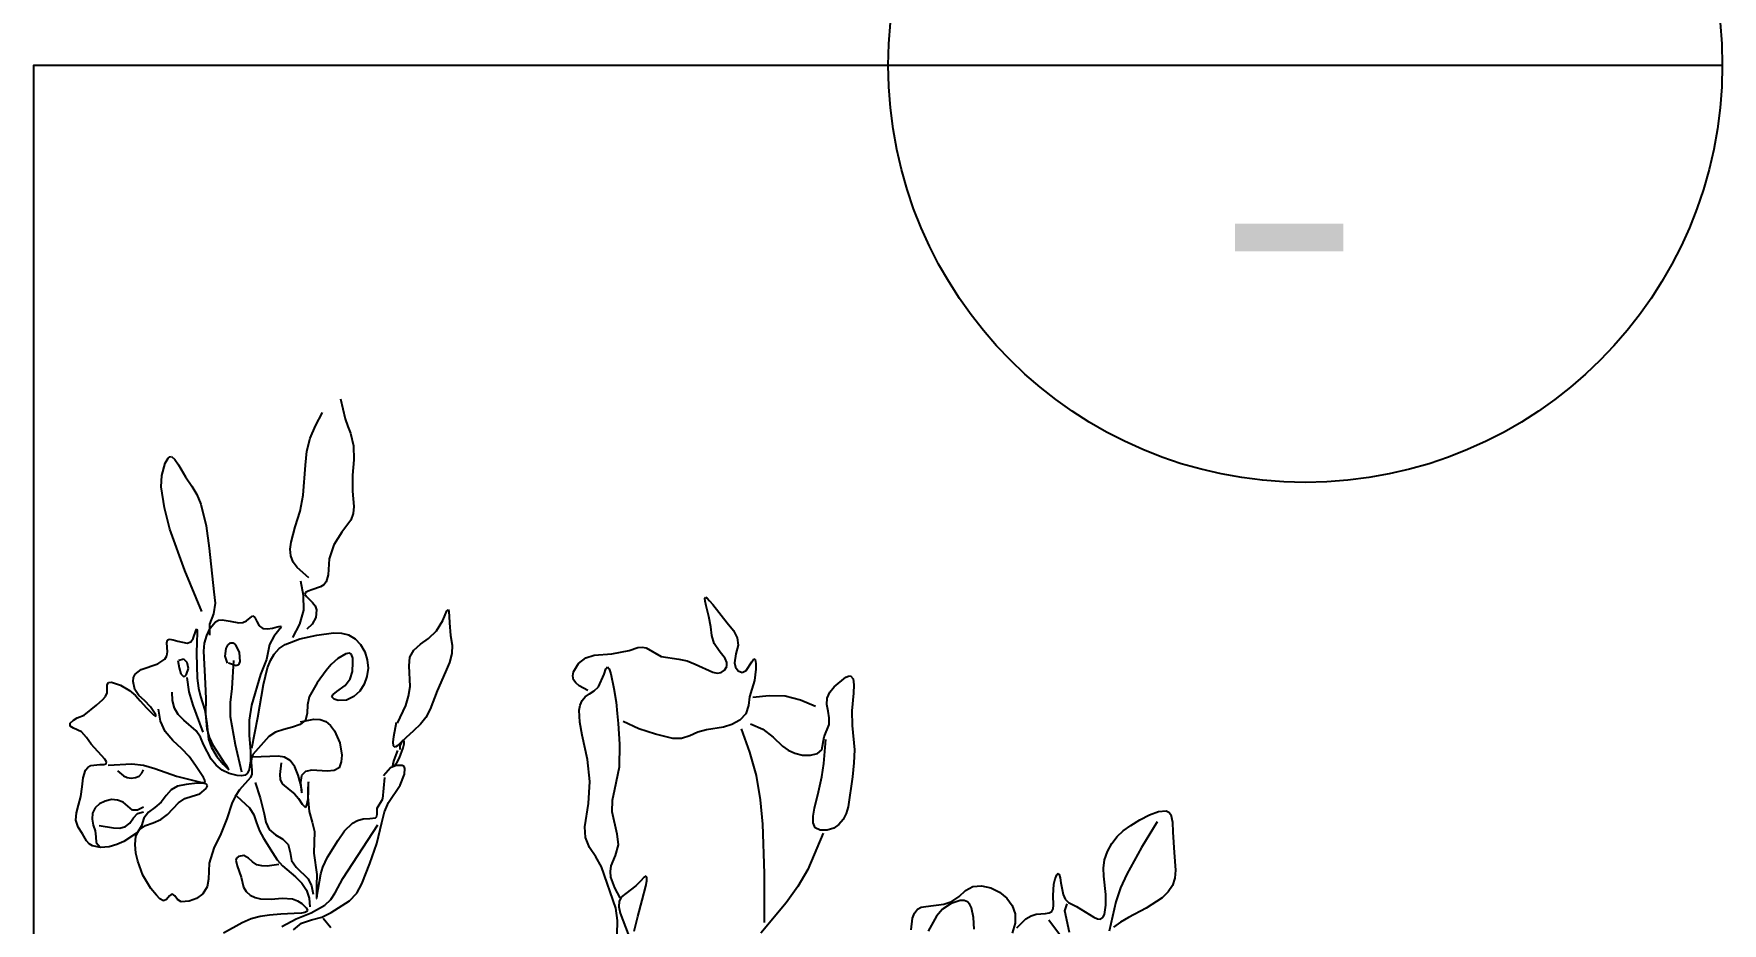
# Model space of a CAD drawing. Extents: x 442 to 4003, y 4489 to 7736.
# Drawn here: x 2118.1 to 2482.5, y 7101.7 to 7293.6 of the extents above; entities that cross this region are included whole.
import ezdxf
from ezdxf.enums import TextEntityAlignment as Align

# ---------------------------------------------------------------- set-up
doc = ezdxf.new("R2010")
doc.units = 0
doc.header["$MEASUREMENT"] = 0
doc.layers.add('3', color=3, linetype='CONTINUOUS')
doc.layers.add('TEXT', color=3, linetype='CONTINUOUS')
doc.styles.add('HZ', font='SIMFANG0.TTF')

# ---------------------------------------------------------------- blocks, each defined once
blk = doc.blocks.new('A$C19BC72FA')
at = {"layer": '3', "extrusion": (0, 0, -1)}
for p, q in [((120.1, 468.65), (121.1, 464.39)), ((113.59, 460.19), (114.76, 462.86)), ((114.76, 462.86), (116.21, 465.72)), ((121.1, 464.39), (121.7, 462.72)), ((112.89, 457.4), (113.59, 460.19)), ((121.7, 462.72), (122.28, 461.31)), ((122.28, 461.31), (122.96, 458.57)), ((82.29, 454.77), (82.9, 455.89)), ((82.9, 455.89), (83.25, 456.19)), ((83.25, 456.19), (83.62, 456.22)), ((83.62, 456.22), (84.39, 455.61)), ((84.39, 455.61), (85.18, 454.43)), ((112.58, 454.39), (112.89, 457.4)), ((122.96, 458.57), (122.97, 455.49)), ((81.39, 449.72), (81.54, 452.13)), ((81.54, 452.13), (82.29, 454.77)), ((85.18, 454.43), (86.69, 451.88)), ((112.09, 447.87), (112.58, 454.39)), ((122.73, 452.18), (122.71, 448.79)), ((122.97, 455.49), (122.73, 452.18)), ((82.1, 445.18), (81.39, 449.72)), ((86.69, 451.88), (88.02, 449.87)), ((88.02, 449.87), (89.12, 448.03)), ((122.71, 448.79), (122.97, 445.49)), ((83.26, 440.55), (82.1, 445.18)), ((89.12, 448.03), (89.98, 445.98)), ((89.98, 445.98), (91.12, 441.29)), ((111.41, 444.46), (112.09, 447.87)), ((122.97, 445.49), (122.85, 443.95)), ((91.12, 441.29), (91.76, 436.46)), ((109.46, 437.77), (110.35, 441.05)), ((110.35, 441.05), (111.41, 444.46)), ((122.33, 442.53), (120.44, 439.91)), ((122.85, 443.95), (122.33, 442.53)), ((86.54, 431.62), (83.26, 440.55)), ((109.29, 436.24), (109.46, 437.77)), ((120.44, 439.91), (118.69, 437.2)), ((91.76, 436.46), (92.8, 427.02)), ((109.4, 434.8), (109.29, 436.24)), ((109.88, 433.47), (109.4, 434.8)), ((117.69, 434.15), (117.45, 430.73)), ((118.69, 437.2), (117.69, 434.15)), ((90.16, 422.81), (86.54, 431.62)), ((110.77, 432.27), (109.88, 433.47)), ((113.28, 430.09), (110.77, 432.27)), ((117.45, 430.73), (117.02, 429.2)), ((92.8, 427.02), (93.04, 424.6)), ((111.5, 429.45), (112.05, 426.3)), ((112.56, 426.91), (112.44, 426.53)), ((112.44, 426.53), (112.78, 426.03)), ((113.11, 427.21), (112.56, 426.91)), ((113.93, 427.47), (113.11, 427.21)), ((115.8, 428.11), (113.93, 427.47)), ((116.54, 428.58), (115.8, 428.11)), ((117.02, 429.2), (116.54, 428.58)), ((93.04, 424.6), (92.69, 422.27)), ((112.11, 423.09), (111.26, 420.05)), ((112.05, 426.3), (112.11, 423.09)), ((112.78, 426.03), (114.07, 424.75)), ((114.07, 424.75), (114.63, 423.99)), ((114.63, 423.99), (114.92, 423.17)), ((114.92, 423.17), (114.8, 421.51)), ((198.77, 425.65), (198.9, 425.89)), ((198.84, 425), (198.77, 425.65)), ((199.06, 424.05), (198.84, 425)), ((198.9, 425.89), (199.25, 425.68)), ((199.64, 421.71), (199.06, 424.05)), ((199.25, 425.68), (199.79, 425.11)), ((199.79, 425.11), (200.47, 424.28)), ((200.47, 424.28), (203.62, 420.34)), ((92.69, 422.27), (91.84, 420.06)), ((91.84, 420.06), (91.88, 417.67)), ((111.26, 420.05), (109.79, 417.17)), ((114, 420.06), (112.85, 418.96)), ((114.8, 421.51), (114, 420.06)), ((200.04, 419.48), (199.64, 421.71)), ((200.3, 417.6), (200.04, 419.48)), ((203.62, 420.34), (204.93, 418.7)), ((95.42, 414.79), (95.83, 415.56)), ((95.83, 415.56), (96.35, 416.04)), ((96.35, 416.04), (96.92, 416.06)), ((96.92, 416.06), (97.46, 415.63)), ((97.46, 415.63), (98.28, 413.93)), ((200.79, 415.93), (200.3, 417.6)), ((201.86, 414.3), (200.79, 415.93)), ((204.93, 418.7), (205.77, 417.15)), ((205.98, 415.51), (205.49, 413.66)), ((205.77, 417.15), (205.98, 415.51)), ((95.25, 413.14), (95.42, 414.79)), ((95.73, 411.67), (95.25, 413.14)), ((97.02, 412.26), (96.65, 406.18)), ((98.41, 411.99), (98.13, 411.32)), ((98.28, 413.93), (98.41, 411.99)), ((171.48, 411.58), (173.07, 412.82)), ((173.07, 412.82), (174.89, 413.38)), ((174.89, 413.38), (178.67, 413.68)), ((178.67, 413.68), (182.41, 414.41)), ((182.41, 414.41), (184.3, 415)), ((184.3, 415), (185.21, 415.11)), ((185.21, 415.11), (186.08, 414.97)), ((186.08, 414.97), (189.37, 413.06)), ((189.37, 413.06), (193.14, 412.5)), ((193.14, 412.5), (194.94, 412.16)), ((194.94, 412.16), (196.66, 411.47)), ((203.16, 412.64), (201.86, 414.3)), ((203.53, 411.79), (203.16, 412.64)), ((205.49, 413.66), (205.14, 411.73)), ((207.66, 410.05), (208.91, 411.96)), ((208.91, 411.96), (209.33, 412.56)), ((209.33, 412.56), (209.61, 412.42)), ((209.61, 412.42), (209.76, 411.6)), ((97.58, 411.1), (95.98, 411.67)), ((98.13, 411.32), (97.58, 411.1)), ((170.29, 408.9), (170.45, 409.8)), ((170.45, 408.08), (170.29, 408.9)), ((170.45, 409.8), (171.48, 411.58)), ((175.83, 406.58), (177.02, 409.3)), ((177.02, 409.3), (177.4, 410.42)), ((177.4, 410.42), (177.75, 410.88)), ((177.75, 410.88), (178.11, 410.46)), ((178.11, 410.46), (178.48, 409.34)), ((178.48, 409.34), (179.14, 406.16)), ((196.66, 411.47), (200.46, 409.68)), ((200.46, 409.68), (201.4, 409.5)), ((201.4, 409.5), (202.27, 409.63)), ((202.27, 409.63), (203.03, 410.14)), ((203.03, 410.14), (203.51, 410.95)), ((203.51, 410.95), (203.53, 411.79)), ((205.14, 411.73), (205.36, 410.82)), ((205.36, 410.82), (205.99, 410.01)), ((205.99, 410.01), (206.85, 409.64)), ((206.85, 409.64), (207.66, 410.05)), ((209.78, 410.39), (209.49, 407.89)), ((209.76, 411.6), (209.78, 410.39)), ((226.66, 406.58), (229.18, 408.62)), ((229.18, 408.62), (229.76, 408.87)), ((229.76, 408.87), (230.23, 408.89)), ((230.23, 408.89), (230.77, 408.28)), ((230.77, 408.28), (230.93, 406.96)), ((96.65, 406.18), (96.34, 403.15)), ((170.94, 407.39), (170.45, 408.08)), ((171.67, 406.78), (170.94, 407.39)), ((173.53, 405.72), (171.67, 406.78)), ((172.93, 404.4), (173.86, 405.02)), ((173.86, 405.02), (174.9, 405.66)), ((174.9, 405.66), (175.83, 406.58)), ((179.14, 406.16), (179.6, 403.24)), ((208.92, 406.04), (208.43, 404.4)), ((209.49, 407.89), (208.92, 406.04)), ((225.2, 404.12), (225.74, 405.39)), ((225.74, 405.39), (226.66, 406.58)), ((230.83, 405.2), (230.49, 401.33)), ((230.93, 406.96), (230.83, 405.2)), ((81.3, 399.17), (80.81, 401.69)), ((96.34, 403.15), (96.33, 400.12)), ((171.67, 401.49), (171.86, 402.62)), ((171.78, 398.92), (171.67, 401.49)), ((171.86, 402.62), (172.27, 403.6)), ((172.27, 403.6), (172.93, 404.4)), ((179.6, 403.24), (179.87, 400.81)), ((208.21, 402.54), (207.63, 400.75)), ((208.43, 404.4), (208.21, 402.54)), ((225.11, 402.75), (225.2, 404.12)), ((225.35, 401.3), (225.11, 402.75)), ((225.62, 399.84), (225.35, 401.3)), ((230.49, 401.33), (230.6, 398.18)), ((82.27, 396.88), (81.3, 399.17)), ((96.33, 400.12), (97.37, 394.11)), ((111.5, 398.99), (114.4, 399.56)), ((114.4, 399.56), (115.74, 399.52)), ((115.74, 399.52), (116.93, 399.09)), ((116.93, 399.09), (117.96, 398.23)), ((117.96, 398.23), (118.8, 397.08)), ((172.29, 396.14), (171.78, 398.92)), ((179.87, 400.81), (180.03, 398.65)), ((180.03, 398.65), (180.33, 394.17)), ((184.54, 397.46), (181.14, 399.09)), ((188.13, 396.32), (184.54, 397.46)), ((202.82, 397.83), (199.09, 397.23)), ((204.61, 398.42), (202.82, 397.83)), ((206.3, 399.38), (204.61, 398.42)), ((207.63, 400.75), (206.3, 399.38)), ((206.63, 397.48), (208.38, 392.48)), ((208.65, 398.59), (211.28, 397.38)), ((211.28, 397.38), (213.5, 395.69)), ((224.53, 395.78), (225.61, 398.43)), ((225.61, 398.43), (225.62, 399.84)), ((230.6, 398.18), (231.07, 392.95)), ((83.94, 394.93), (82.27, 396.88)), ((85.84, 393.2), (83.94, 394.93)), ((97.37, 394.11), (98.74, 388.18)), ((118.8, 397.08), (119.97, 394.49)), ((119.97, 394.49), (120.39, 391.79)), ((173.43, 390.83), (172.29, 396.14)), ((180.33, 394.17), (180.29, 389.23)), ((191.88, 395.42), (188.13, 396.32)), ((193.73, 395.41), (191.88, 395.42)), ((195.5, 395.99), (193.73, 395.41)), ((197.26, 396.76), (195.5, 395.99)), ((199.09, 397.23), (197.26, 396.76)), ((213.5, 395.69), (215.56, 393.75)), ((215.56, 393.75), (216.75, 392.89)), ((224.02, 392.97), (224.53, 395.78)), ((224.42, 389.97), (224.86, 395.15)), ((87.44, 391.5), (85.84, 393.2)), ((88.8, 389.55), (87.44, 391.5)), ((106.68, 391.6), (101.19, 391.38)), ((108.04, 391.36), (106.68, 391.6)), ((109.26, 390.67), (108.04, 391.36)), ((110.26, 389.31), (109.26, 390.67)), ((120.28, 390.35), (119.81, 389.1)), ((120.39, 391.79), (120.28, 390.35)), ((173.94, 386.09), (173.43, 390.83)), ((208.38, 392.48), (209.81, 387.39)), ((216.75, 392.89), (218.18, 392.22)), ((218.18, 392.22), (219.86, 391.83)), ((219.86, 391.83), (221.59, 391.77)), ((221.59, 391.77), (223.07, 392.13)), ((223.07, 392.13), (224.02, 392.97)), ((223.99, 387.1), (224.42, 389.97)), ((230.94, 390.16), (230.65, 387.15)), ((231.07, 392.95), (230.94, 390.16)), ((70, 389.66), (75.06, 389.9)), ((75.06, 389.9), (77.58, 389.62)), ((77.58, 389.62), (80.07, 388.93)), ((80.07, 388.93), (84.73, 387.3)), ((84.73, 387.3), (87, 386.71)), ((87, 386.71), (89.89, 385.97)), ((90.53, 387), (88.8, 389.55)), ((90.86, 386.4), (90.53, 387)), ((90.9, 386), (90.86, 386.4)), ((111, 387.5), (110.26, 389.31)), ((111.49, 385.67), (111, 387.5)), ((111.73, 387.41), (111.5, 385.87)), ((112.6, 388.28), (111.73, 387.41)), ((113.97, 388.55), (112.6, 388.28)), ((117.28, 388.38), (113.97, 388.55)), ((118.76, 388.5), (117.28, 388.38)), ((119.81, 389.1), (118.76, 388.5)), ((130.95, 389.07), (129.43, 387.36)), ((132.15, 389.58), (130.95, 389.07)), ((133.4, 389.6), (132.15, 389.58)), ((132.99, 385.34), (133.94, 387.67)), ((133.83, 389.35), (133.4, 389.6)), ((134.04, 388.91), (133.83, 389.35)), ((133.94, 387.67), (134.04, 388.91)), ((180.29, 389.23), (179.26, 384.4)), ((209.81, 387.39), (210.71, 382.18)), ((223.33, 383.9), (223.99, 387.1)), ((230.65, 387.15), (229.71, 380.67)), ((89.89, 385.97), (90.54, 385.87)), ((90.54, 385.87), (90.9, 386)), ((97.75, 382.94), (100.46, 380.44)), ((101.68, 385.88), (102.8, 382.6)), ((111.75, 384.25), (111.49, 385.67)), ((111.5, 385.87), (111.63, 384.34)), ((111.63, 384.34), (111.73, 383.85)), ((111.73, 383.85), (111.79, 383.68)), ((111.8, 383.83), (111.75, 384.25)), ((111.79, 383.68), (111.8, 383.83)), ((130.5, 381.61), (132.99, 385.34)), ((173.62, 381.36), (173.94, 386.09)), ((179.26, 384.4), (178.77, 382.03)), ((222.44, 380.34), (223.33, 383.9)), ((66.62, 379.29), (66.5, 378)), ((67.17, 380.42), (66.62, 379.29)), ((68.12, 381.31), (67.17, 380.42)), ((69.33, 381.91), (68.12, 381.31)), ((70.66, 382.2), (69.33, 381.91)), ((71.99, 382.12), (70.66, 382.2)), ((73.23, 381.64), (71.99, 382.12)), ((75.22, 379.9), (73.23, 381.64)), ((76.34, 379.92), (75.22, 379.9)), ((77.62, 380.57), (76.34, 379.92)), ((100.46, 380.44), (101.38, 378.92)), ((102.8, 382.6), (103.67, 379.13)), ((103.67, 379.13), (104.03, 377.33)), ((129.06, 377.3), (129.64, 379.56)), ((129.64, 379.56), (130.5, 381.61)), ((172.85, 376.37), (173.62, 381.36)), ((178.77, 382.03), (178.67, 379.65)), ((178.67, 379.65), (179.8, 374.8)), ((210.71, 382.18), (211.2, 376.89)), ((222.14, 378.65), (222.44, 380.34)), ((229.24, 379.2), (228.59, 377.9)), ((229.71, 380.67), (229.24, 379.2)), ((66.5, 378), (66.72, 376.68)), ((66.72, 376.68), (67.15, 375.45)), ((67.15, 375.45), (67.29, 374.18)), ((101.38, 378.92), (102.01, 377.21)), ((102.01, 377.21), (102.62, 375.47)), ((102.62, 375.47), (103.47, 373.86)), ((104.03, 377.33), (104.72, 375.75)), ((104.72, 375.75), (106.08, 374.64)), ((120.63, 365.18), (128.21, 376.8)), ((127.94, 372.75), (129.06, 377.3)), ((172.98, 374), (172.85, 376.37)), ((211.2, 376.89), (211.54, 366.3)), ((222.15, 377.2), (222.14, 378.65)), ((222.61, 376.13), (222.15, 377.2)), ((223.67, 375.59), (222.61, 376.13)), ((225.16, 375.6), (223.67, 375.59)), ((226.59, 376.04), (225.16, 375.6)), ((227.72, 376.82), (226.59, 376.04)), ((228.59, 377.9), (227.72, 376.82)), ((67.29, 374.18), (67.4, 372.94)), ((67.4, 372.94), (68.28, 371.97)), ((103.47, 373.86), (105.46, 370.78)), ((106.08, 374.64), (107.69, 373.71)), ((107.69, 373.71), (108.86, 372.52)), ((108.86, 372.52), (109.24, 370.83)), ((126.43, 368.41), (127.94, 372.75)), ((173.85, 371.86), (172.98, 374)), ((175.26, 369.86), (173.85, 371.86)), ((180.05, 372.43), (179.38, 370.18)), ((179.8, 374.8), (180.05, 372.43)), ((224.29, 375), (220.98, 367.15)), ((97.69, 369.58), (97.56, 369.11)), ((97.56, 369.11), (97.85, 367.95)), ((98.09, 369.94), (97.69, 369.58)), ((99.28, 370.15), (98.09, 369.94)), ((100.27, 369.6), (99.28, 370.15)), ((101.12, 368.75), (100.27, 369.6)), ((102.06, 368.16), (101.12, 368.75)), ((103.14, 367.89), (102.06, 368.16)), ((106.84, 368.2), (104.32, 367.86)), ((105.46, 370.78), (106.44, 369.25)), ((106.44, 369.25), (107.62, 367.91)), ((109.24, 370.83), (109.58, 369.07)), ((109.58, 369.07), (110.57, 367.66)), ((124.76, 364.02), (126.43, 368.41)), ((176.48, 367.74), (175.26, 369.86)), ((179.38, 370.18), (178.45, 367.92)), ((97.85, 367.95), (98.65, 365.47)), ((98.65, 365.47), (99.2, 363.31)), ((104.32, 367.86), (103.14, 367.89)), ((107.62, 367.91), (110.44, 365.57)), ((110.44, 365.57), (111.75, 364.21)), ((110.57, 367.66), (113.13, 365.15)), ((113.13, 365.15), (113.84, 363.58)), ((118.98, 362.11), (120.63, 365.18)), ((179.57, 358.81), (176.48, 367.74)), ((178.45, 367.92), (178.31, 366.73)), ((178.31, 366.73), (178.43, 365.51)), ((178.43, 365.51), (179.23, 363.14)), ((184.85, 364.58), (183.89, 363.58)), ((185.6, 365.38), (184.85, 364.58)), ((186.08, 365.69), (185.6, 365.38)), ((186.04, 363.56), (186.26, 364.69)), ((186.28, 365.43), (186.08, 365.69)), ((186.26, 364.69), (186.28, 365.43)), ((211.54, 366.3), (211.54, 355.72)), ((220.98, 367.15), (218.83, 363.45)), ((99.2, 363.31), (99.78, 362.39)), ((99.78, 362.39), (100.66, 361.62)), ((100.66, 361.62), (101.71, 361.06)), ((101.71, 361.06), (102.84, 360.77)), ((105.17, 360.73), (107.52, 360.94)), ((107.52, 360.94), (109.77, 360.78)), ((111.75, 364.21), (112.79, 362.64)), ((112.79, 362.64), (113.39, 360.92)), ((113.39, 360.92), (113.47, 359.11)), ((113.84, 363.58), (114.21, 361.81)), ((118.02, 360.68), (118.98, 362.11)), ((122.05, 360.4), (123.62, 362.03)), ((123.62, 362.03), (124.76, 364.02)), ((179.23, 363.14), (180.41, 361.01)), ((180.81, 361.23), (180.29, 360.31)), ((181.71, 361.97), (180.81, 361.23)), ((183.89, 363.58), (181.71, 361.97)), ((185.26, 360.51), (186.04, 363.56)), ((218.83, 363.45), (216.34, 359.94)), ((104.83, 357.28), (102.77, 356.97)), ((102.84, 360.77), (105.17, 360.73)), ((107.21, 357.47), (104.83, 357.28)), ((110.1, 357.61), (107.21, 357.47)), ((109.77, 360.78), (110.82, 360.39)), ((111.72, 357.71), (110.1, 357.61)), ((110.53, 356.48), (113.76, 357.76)), ((110.82, 360.39), (111.8, 359.76)), ((112.41, 357.83), (111.72, 357.71)), ((111.8, 359.76), (112.71, 358.86)), ((112.86, 358.04), (112.41, 357.83)), ((112.71, 358.86), (112.98, 358.38)), ((112.98, 358.38), (112.86, 358.04)), ((113.76, 357.76), (116.77, 359.47)), ((116.08, 356.85), (118.14, 357.88)), ((116.77, 359.47), (118.02, 360.68)), ((118.14, 357.88), (122.05, 360.4)), ((179.92, 356.16), (179.57, 358.81)), ((180.29, 360.31), (180.23, 359.11)), ((180.23, 359.11), (180.52, 357.7)), ((180.52, 357.7), (182.8, 351.64)), ((184.3, 357.02), (185.26, 360.51)), ((216.34, 359.94), (210.87, 353.38)), ((98.91, 355.65), (94.85, 353.37)), ((100.85, 356.46), (98.91, 355.65)), ((102.77, 356.97), (100.85, 356.46)), ((107.49, 354.83), (110.53, 356.48)), ((109.97, 354.08), (111.7, 355.54)), ((111.7, 355.54), (113.84, 356.24)), ((113.84, 356.24), (116.08, 356.85)), ((116.37, 356.63), (118.02, 354.59)), ((179.81, 353.06), (179.92, 356.16)), ((183.54, 353.81), (184.3, 357.02))]:
    blk.add_line(p, q, dxfattribs=at)
at = {"layer": '3'}
for p, q in [((142.69, 422.06), (143.07, 422.97)), ((143.07, 422.97), (143.33, 423.25)), ((143.33, 423.25), (143.48, 422.77)), ((143.48, 422.77), (143.56, 421.73)), ((91.24, 417.6), (91.99, 419.19)), ((91.99, 419.19), (93.11, 420.56)), ((93.11, 420.56), (93.81, 420.94)), ((93.81, 420.94), (94.6, 421.03)), ((94.6, 421.03), (96.34, 420.71)), ((96.34, 420.71), (98.15, 420.36)), ((98.15, 420.36), (99.03, 420.42)), ((99.03, 420.42), (99.85, 420.77)), ((99.85, 420.77), (100.59, 421.42)), ((100.59, 421.42), (101.2, 421.84)), ((101.2, 421.84), (101.65, 421.49)), ((101.65, 421.49), (102.05, 420.64)), ((102.05, 420.64), (102.57, 419.72)), ((102.57, 419.72), (103.35, 419.15)), ((103.35, 419.15), (104.38, 419.04)), ((104.38, 419.04), (105.48, 419.22)), ((105.48, 419.22), (106.46, 419.49)), ((106.46, 419.49), (107.14, 419.66)), ((107.33, 419.54), (107.02, 419.05)), ((107.14, 419.66), (107.33, 419.54)), ((140.81, 418.61), (142.19, 420.85)), ((142.19, 420.85), (142.69, 422.06)), ((143.56, 421.73), (143.63, 420.37)), ((143.63, 420.37), (143.85, 417.62)), ((82.65, 416.02), (82.75, 416.65)), ((82.8, 414.09), (82.65, 416.02)), ((82.75, 416.65), (83.23, 416.84)), ((83.23, 416.84), (84.01, 416.69)), ((84.01, 416.69), (84.99, 416.38)), ((84.99, 416.38), (87, 415.99)), ((87, 415.99), (87.8, 416.27)), ((87.8, 416.27), (88.35, 416.97)), ((88.35, 416.97), (88.91, 418.62)), ((88.91, 418.62), (89.04, 419.02)), ((89.04, 419.02), (89.12, 419.05)), ((89.11, 416.25), (89.04, 413.77)), ((89.17, 418.14), (89.11, 416.25)), ((89.12, 419.05), (89.16, 418.74)), ((89.16, 418.74), (89.17, 418.14)), ((90.61, 414.22), (90.8, 415.94)), ((90.8, 415.94), (91.24, 417.6)), ((104.82, 415.67), (104.17, 412.45)), ((105.71, 417.43), (104.82, 415.67)), ((107.02, 419.05), (105.71, 417.43)), ((106.88, 414.78), (108.18, 415.69)), ((108.18, 415.69), (111.38, 416.87)), ((111.38, 416.87), (115, 417.69)), ((115, 417.69), (118.61, 418.22)), ((118.61, 418.22), (120.31, 418.15)), ((120.31, 418.15), (121.88, 417.75)), ((121.88, 417.75), (123.28, 416.91)), ((123.28, 416.91), (124.45, 415.65)), ((124.45, 415.65), (125.34, 414.09)), ((135.97, 414.48), (137.4, 415.72)), ((137.4, 415.72), (139.11, 416.99)), ((139.11, 416.99), (140.81, 418.61)), ((143.85, 417.62), (144.19, 415.55)), ((144.19, 415.55), (144.17, 413.71)), ((80.71, 411.52), (82.2, 412.5)), ((82.2, 412.5), (82.64, 413.2)), ((82.64, 413.2), (82.8, 414.09)), ((84.98, 412.26), (85.29, 410.61)), ((86.29, 412.49), (85.23, 412.26)), ((87.05, 411.77), (86.29, 412.49)), ((89.04, 413.77), (89.15, 408.44)), ((90.98, 407.26), (90.61, 414.22)), ((104.17, 412.45), (102.88, 409.24)), ((104.38, 410.61), (105.02, 412.2)), ((105.02, 412.2), (105.84, 413.61)), ((105.84, 413.61), (106.88, 414.78)), ((119.53, 412.64), (118.1, 411.35)), ((121.27, 413.7), (119.53, 412.64)), ((122.01, 413.83), (121.27, 413.7)), ((122.51, 413.51), (122.01, 413.83)), ((122.76, 412.76), (122.51, 413.51)), ((122.82, 411.78), (122.76, 412.76)), ((125.34, 414.09), (125.89, 412.36)), ((125.89, 412.36), (126.06, 410.55)), ((134.93, 411.04), (135.1, 412.98)), ((135.1, 412.98), (135.97, 414.48)), ((144.17, 413.71), (143.65, 411.79)), ((75.37, 407.7), (75.47, 408.58)), ((75.47, 408.58), (75.8, 409.31)), ((75.8, 409.31), (77.08, 410.27)), ((77.08, 410.27), (80.71, 411.52)), ((85.29, 410.61), (85.67, 409.32)), ((85.67, 409.32), (86.2, 408.76)), ((86.2, 408.76), (86.54, 408.87)), ((86.54, 408.87), (86.91, 409.25)), ((86.91, 409.25), (87.31, 410.48)), ((86.95, 408.57), (87.36, 405.5)), ((87.31, 410.48), (87.05, 411.77)), ((89.15, 408.44), (89.46, 406.25)), ((102.88, 409.24), (100.93, 402.62)), ((103.5, 407.08), (104.38, 410.61)), ((117.02, 410.07), (115.09, 407.41)), ((118.1, 411.35), (117.02, 410.07)), ((121.15, 406.86), (122.24, 408.25)), ((122.24, 408.25), (122.7, 409.84)), ((122.7, 409.84), (122.82, 411.78)), ((125.83, 408.78), (125.23, 407.12)), ((126.06, 410.55), (125.83, 408.78)), ((135.14, 406.62), (134.93, 411.04)), ((142.81, 409.8), (141.01, 405.68)), ((143.65, 411.79), (142.81, 409.8)), ((69.41, 404.45), (69.73, 405.22)), ((69.73, 406.97), (70.04, 407.45)), ((69.73, 405.22), (69.73, 406.97)), ((70.04, 407.45), (70.71, 407.53)), ((70.71, 407.53), (72.64, 406.88)), ((72.64, 406.88), (74.57, 405.77)), ((74.57, 405.77), (75.86, 404.71)), ((75.71, 405.97), (75.37, 407.7)), ((76.58, 404.68), (75.71, 405.97)), ((75.86, 404.71), (76.89, 403.55)), ((77.79, 403.57), (76.58, 404.68)), ((83.89, 403.6), (83.76, 405.38)), ((87.36, 405.5), (88.24, 402.56)), ((89.46, 406.25), (89.91, 404.46)), ((91.12, 403.95), (90.98, 407.26)), ((102.25, 399.92), (103.5, 407.08)), ((115.09, 407.41), (113.38, 404.4)), ((118.28, 404.37), (118.57, 404.92)), ((118.57, 404.92), (119.32, 405.54)), ((119.32, 405.54), (121.15, 406.86)), ((124.27, 405.64), (122.98, 404.44)), ((125.23, 407.12), (124.27, 405.64)), ((134.82, 404.52), (135.14, 406.62)), ((141.01, 405.68), (139.49, 401.7)), ((212.64, 404.61), (209.14, 404.24)), ((216.08, 404.52), (212.64, 404.61)), ((64.79, 400.43), (67.44, 402.62)), ((67.44, 402.62), (68.84, 403.8)), ((68.84, 403.8), (69.41, 404.45)), ((76.89, 403.55), (78.25, 402)), ((79.12, 402.21), (77.79, 403.57)), ((78.25, 402), (79.83, 400.44)), ((80.23, 400.51), (79.12, 402.21)), ((84.27, 401.95), (83.89, 403.6)), ((85.11, 400.55), (84.27, 401.95)), ((88.24, 402.56), (90.39, 396.78)), ((89.91, 404.46), (90.84, 401.51)), ((90.84, 401.51), (91.27, 398.6)), ((91.05, 400.77), (91.12, 403.95)), ((100.93, 402.62), (100.38, 399.35)), ((112.98, 402.68), (112.92, 400.88)), ((113.38, 404.4), (112.98, 402.68)), ((118.72, 403.9), (118.28, 404.37)), ((119.62, 403.6), (118.72, 403.9)), ((121.4, 403.67), (119.62, 403.6)), ((122.98, 404.44), (121.4, 403.67)), ((132.46, 398.68), (134.2, 402.52)), ((134.2, 402.52), (134.82, 404.52)), ((139.49, 401.7), (138.56, 399.96)), ((219.4, 403.64), (216.08, 404.52)), ((222.65, 402.28), (219.4, 403.64)), ((61.75, 398.05), (61.78, 398.67)), ((62.47, 397.62), (61.75, 398.05)), ((61.78, 398.67), (62.46, 399.36)), ((62.46, 399.36), (63.28, 399.82)), ((64.21, 396.8), (62.47, 397.62)), ((63.28, 399.82), (64.79, 400.43)), ((79.83, 400.44), (80.27, 400.17)), ((80.27, 400.17), (80.23, 400.51)), ((86.34, 399.37), (85.11, 400.55)), ((88.99, 397.06), (86.34, 399.37)), ((91.36, 397.48), (91.05, 400.77)), ((91.27, 398.6), (91.65, 395.26)), ((91.87, 395.71), (91.36, 397.48)), ((100.38, 399.35), (100.44, 396.14)), ((100.95, 393.34), (102.25, 399.92)), ((107.88, 397.37), (106.07, 396.77)), ((109.76, 397.85), (107.88, 397.37)), ((111.43, 398.44), (109.76, 397.85)), ((112.56, 399.38), (111.43, 398.44)), ((112.92, 400.88), (112.56, 399.38)), ((131.63, 395.82), (132.22, 398.93)), ((137.36, 398.47), (135.91, 397.08)), ((138.56, 399.96), (137.36, 398.47)), ((65.28, 395.64), (64.21, 396.8)), ((66.3, 394.17), (65.28, 395.64)), ((69.22, 390.93), (66.3, 394.17)), ((89.92, 395.65), (88.99, 397.06)), ((90.58, 394.07), (89.92, 395.65)), ((92.18, 390.95), (90.58, 394.07)), ((91.65, 395.26), (92.29, 393.43)), ((92.72, 393.8), (91.87, 395.71)), ((95.18, 390), (92.72, 393.8)), ((100.44, 396.14), (100.68, 392.61)), ((104.63, 395.82), (102.33, 393.25)), ((106.07, 396.77), (104.63, 395.82)), ((131.5, 394.6), (131.63, 395.82)), ((131.57, 393.78), (131.5, 394.6)), ((131.89, 393.51), (131.57, 393.78)), ((132.51, 393.87), (131.89, 393.51)), ((134.24, 395.54), (132.51, 393.87)), ((132.96, 393.79), (132.9, 393.02)), ((133.3, 394.57), (132.96, 393.79)), ((133.68, 395.01), (133.3, 394.57)), ((133.64, 393.35), (133.84, 394.27)), ((133.86, 394.88), (133.68, 395.01)), ((133.84, 394.27), (133.86, 394.88)), ((135.91, 397.08), (134.24, 395.54)), ((69.59, 390.34), (69.22, 390.93)), ((69.56, 389.94), (69.59, 390.34)), ((93.27, 389.62), (92.18, 390.95)), ((92.29, 393.43), (93.45, 391.53)), ((93.45, 391.53), (94.82, 389.83)), ((95.66, 389.32), (95.18, 390)), ((100.69, 390.61), (100.42, 388.68)), ((100.68, 392.61), (100.69, 390.61)), ((100.89, 391.16), (100.83, 390.32)), ((100.83, 390.32), (101, 388.55)), ((101.2, 391.91), (100.89, 391.16)), ((102.33, 393.25), (101.2, 391.91)), ((107.33, 390.15), (107.03, 387.62)), ((131.66, 390.74), (131.42, 389.96)), ((132.41, 392.78), (131.66, 390.74)), ((131.84, 389.65), (132.33, 390.3)), ((132.33, 390.3), (132.85, 391.21)), ((132.85, 391.21), (133.64, 393.35)), ((64.34, 384.94), (64.57, 386.92)), ((64.57, 386.92), (65.09, 388.56)), ((65.09, 388.56), (65.57, 389.16)), ((65.57, 389.16), (66.24, 389.56)), ((66.24, 389.56), (68.15, 389.76)), ((68.15, 389.76), (69.03, 389.78)), ((69.03, 389.78), (69.56, 389.94)), ((71.97, 388.43), (73.29, 387.34)), ((73.29, 387.34), (74.07, 386.98)), ((74.07, 386.98), (74.96, 386.85)), ((74.96, 386.85), (75.87, 386.95)), ((75.87, 386.95), (76.68, 387.3)), ((76.68, 387.3), (77.26, 387.89)), ((77.26, 387.89), (77.62, 388.67)), ((94.57, 388.57), (93.27, 389.62)), ((96.09, 387.83), (94.57, 388.57)), ((94.82, 389.83), (95.41, 389.21)), ((95.41, 389.21), (95.84, 388.8)), ((95.97, 388.86), (95.66, 389.32)), ((95.84, 388.8), (96.04, 388.67)), ((96.04, 388.67), (95.97, 388.86)), ((97.84, 387.38), (96.09, 387.83)), ((98.74, 387.31), (97.84, 387.38)), ((100.67, 386.96), (98.34, 384.32)), ((99.52, 387.47), (98.74, 387.31)), ((100.07, 387.94), (99.52, 387.47)), ((100.42, 388.68), (100.07, 387.94)), ((100.95, 387.72), (100.67, 386.96)), ((101, 388.55), (100.95, 387.72)), ((107.03, 387.62), (107.13, 386.52)), ((107.13, 386.52), (107.54, 385.63)), ((129.26, 382.36), (129.68, 386.95)), ((131.42, 389.96), (131.34, 389.46)), ((131.34, 389.46), (131.47, 389.35)), ((131.47, 389.35), (131.84, 389.65)), ((63.6, 381.03), (64.09, 382.9)), ((64.09, 382.9), (64.34, 384.94)), ((82.51, 383.09), (81.42, 381.68)), ((83.58, 384.35), (82.51, 383.09)), ((84.92, 385.1), (83.58, 384.35)), ((86.79, 385.49), (84.92, 385.1)), ((86.51, 382.45), (88.09, 382.94)), ((89.17, 385.76), (86.79, 385.49)), ((88.09, 382.94), (89.75, 383.44)), ((90.24, 385.75), (89.17, 385.76)), ((89.75, 383.44), (91.16, 384.59)), ((91.04, 385.59), (90.24, 385.75)), ((91.39, 385.21), (91.04, 385.59)), ((91.16, 384.59), (91.39, 385.21)), ((97.37, 382.89), (96.65, 381.35)), ((98.34, 384.32), (97.37, 382.89)), ((107.54, 385.63), (109.17, 384.23)), ((109.17, 384.23), (110.16, 383.45)), ((110.16, 383.45), (111.09, 382.43)), ((113.14, 385.61), (113.08, 384.42)), ((113.08, 384.42), (113.08, 382.81)), ((113.08, 382.81), (113.38, 379.61)), ((113.13, 382.41), (113.24, 384.05)), ((113.21, 386.04), (113.14, 385.61)), ((113.23, 385.87), (113.21, 386.04)), ((113.25, 385.44), (113.23, 385.87)), ((113.24, 384.05), (113.25, 385.44)), ((63, 377.77), (63.13, 379.34)), ((63.13, 379.34), (63.6, 381.03)), ((75.42, 378.27), (76.32, 379.2)), ((76.32, 379.2), (77.62, 379.58)), ((78.65, 379.51), (77.67, 378.21)), ((80.06, 380.53), (78.65, 379.51)), ((81.42, 381.68), (80.06, 380.53)), ((82.76, 378.98), (85.18, 381.5)), ((85.18, 381.5), (86.51, 382.45)), ((96.65, 381.35), (95.56, 378.08)), ((111.09, 382.43), (111.88, 381.23)), ((111.88, 381.23), (112.48, 380.57)), ((112.48, 380.57), (112.71, 380.68)), ((112.71, 380.68), (112.89, 381.06)), ((112.89, 381.06), (113.13, 382.41)), ((113.38, 379.61), (114.03, 377.32)), ((127.96, 378.6), (128.01, 379.11)), ((128.01, 380.35), (129.26, 382.36)), ((128.01, 379.11), (128.01, 380.35)), ((294.73, 378.94), (296.7, 379.66)), ((296.7, 379.66), (298.32, 379.76)), ((298.32, 379.76), (298.92, 379.5)), ((298.92, 379.5), (299.34, 378.99)), ((63.5, 376.29), (63, 377.77)), ((64.45, 374.82), (63.5, 376.29)), ((68.04, 376.64), (71.13, 376.09)), ((71.13, 376.09), (72.51, 376.08)), ((72.51, 376.08), (73.72, 376.4)), ((73.72, 376.4), (74.68, 377.14)), ((74.68, 377.14), (75.42, 378.27)), ((75.98, 374.29), (76.69, 375.72)), ((77.16, 376.56), (76.28, 375.12)), ((76.69, 375.72), (78.02, 376.59)), ((77.67, 378.21), (77.16, 376.56)), ((78.02, 376.59), (79.7, 377.19)), ((79.7, 377.19), (81.36, 377.9)), ((81.36, 377.9), (82.76, 378.98)), ((95.56, 378.08), (94.27, 374.85)), ((114.03, 377.32), (114.49, 375.32)), ((119.63, 373.44), (120.97, 375.44)), ((120.97, 375.44), (122.69, 377.12)), ((122.69, 377.12), (123.76, 377.71)), ((123.76, 377.71), (125.01, 378.06)), ((125.01, 378.06), (126.44, 378.14)), ((126.44, 378.14), (127.65, 378.3)), ((127.65, 378.3), (127.96, 378.6)), ((287.74, 374.23), (289.07, 375.47)), ((289.07, 375.47), (290.7, 376.63)), ((290.7, 376.63), (292.64, 377.85)), ((292.64, 377.85), (294.73, 378.94)), ((296.38, 377.39), (293.01, 371.86)), ((299.34, 378.99), (299.73, 377.35)), ((299.73, 377.35), (299.79, 375.21)), ((65.33, 373.3), (64.45, 374.82)), ((65.86, 372.68), (65.33, 373.3)), ((66.57, 372.25), (65.86, 372.68)), ((68.33, 371.9), (66.57, 372.25)), ((70.18, 372.04), (68.33, 371.9)), ((71.85, 372.5), (70.18, 372.04)), ((73.39, 373.2), (71.85, 372.5)), ((76.28, 375.12), (73.39, 373.2)), ((75.81, 372.5), (75.98, 374.29)), ((75.98, 370.65), (75.81, 372.5)), ((94.27, 374.85), (92.77, 371.7)), ((114.49, 375.32), (114.4, 370.65)), ((117.3, 369.8), (119.63, 373.44)), ((285.69, 371.04), (286.61, 372.76)), ((286.61, 372.76), (287.74, 374.23)), ((293.01, 371.86), (289.85, 366.15)), ((299.79, 375.21), (300.07, 370.83)), ((76.35, 368.94), (75.98, 370.65)), ((77.46, 365.89), (76.35, 368.94)), ((91.74, 368.47), (91.63, 365.02)), ((92.77, 371.7), (91.74, 368.47)), ((114.4, 370.65), (115, 366.06)), ((116.3, 367.63), (117.3, 369.8)), ((284.79, 367.42), (285.05, 369.22)), ((285.05, 369.22), (285.69, 371.04)), ((300.07, 370.83), (300.38, 366.98)), ((79.18, 363.05), (77.46, 365.89)), ((91.63, 365.02), (91.36, 363.36)), ((115, 366.06), (114.95, 363.72)), ((115.3, 362.86), (115.56, 364.52)), ((115.56, 364.52), (115.9, 366.19)), ((115.9, 366.19), (116.3, 367.63)), ((274.12, 363.98), (274.41, 365.14)), ((274.41, 365.14), (274.76, 366)), ((274.76, 366), (275.06, 366.35)), ((275.06, 366.35), (275.27, 366.08)), ((275.27, 366.08), (275.43, 365.31)), ((275.43, 365.31), (275.59, 364.22)), ((284.86, 365.66), (284.79, 367.42)), ((285.32, 361.74), (284.86, 365.66)), ((289.85, 366.15), (288.51, 363.2)), ((300.24, 365.27), (299.73, 363.71)), ((300.38, 366.98), (300.24, 365.27)), ((80.42, 361.57), (79.18, 363.05)), ((81.15, 360.82), (80.42, 361.57)), ((81.91, 360.39), (81.15, 360.82)), ((83.22, 361.44), (82.6, 360.66)), ((83.78, 361.9), (83.22, 361.44)), ((84.33, 361.48), (83.78, 361.9)), ((84.95, 360.68), (84.33, 361.48)), ((89.07, 360.87), (87.45, 360.28)), ((90.44, 361.91), (89.07, 360.87)), ((91.36, 363.36), (90.44, 361.91)), ((114.95, 363.72), (114.92, 362.31)), ((114.92, 362.31), (114.93, 361.15)), ((114.93, 361.15), (114.95, 360.87)), ((114.95, 360.87), (114.99, 360.86)), ((114.99, 360.86), (115.11, 361.53)), ((115.11, 361.53), (115.3, 362.86)), ((252.1, 360.22), (253.63, 361.27)), ((253.63, 361.27), (255.03, 362.57)), ((255.03, 362.57), (256.63, 363.46)), ((256.63, 363.46), (258.51, 363.63)), ((258.51, 363.63), (260.48, 363.18)), ((260.48, 363.18), (262.37, 362.23)), ((262.37, 362.23), (263.98, 360.92)), ((263.98, 360.92), (265.13, 359.35)), ((273.95, 361.52), (274.12, 363.98)), ((274.01, 359.43), (273.95, 361.52)), ((275.59, 364.22), (276.11, 361.74)), ((276.11, 361.74), (276.57, 360.7)), ((285.34, 359.43), (285.32, 361.74)), ((288.51, 363.2), (287.45, 360.15)), ((297.45, 361.04), (294.03, 358.8)), ((298.78, 362.31), (297.45, 361.04)), ((299.73, 363.71), (298.78, 362.31)), ((82.6, 360.66), (81.91, 360.39)), ((85.71, 360.18), (84.95, 360.68)), ((87.45, 360.28), (85.71, 360.18)), ((243.56, 356.62), (244.01, 357.74)), ((244.01, 357.74), (244.66, 358.56)), ((244.66, 358.56), (245.49, 359)), ((245.49, 359), (246.44, 359.18)), ((246.44, 359.18), (250.33, 359.65)), ((250.08, 358.58), (248.75, 357.03)), ((251.93, 359.8), (250.08, 358.58)), ((250.33, 359.65), (252.1, 360.22)), ((253.87, 360.42), (251.93, 359.8)), ((254.74, 360.41), (253.87, 360.42)), ((255.45, 360.15), (254.74, 360.41)), ((255.98, 359.61), (255.45, 360.15)), ((256.34, 358.83), (255.98, 359.61)), ((256.75, 356.75), (256.34, 358.83)), ((265.13, 359.35), (265.74, 357.56)), ((265.74, 357.56), (265.75, 355.56)), ((269.17, 357.14), (270.28, 357.48)), ((270.28, 357.48), (272.3, 357.66)), ((272.3, 357.66), (273.09, 357.78)), ((273.09, 357.78), (273.63, 358.07)), ((273.63, 358.07), (273.92, 358.63)), ((273.92, 358.63), (274.01, 359.43)), ((276.49, 358.23), (276.98, 359.71)), ((277.47, 353.57), (276.49, 358.23)), ((276.57, 360.7), (277.23, 360)), ((277.23, 360), (279.02, 359.18)), ((279.02, 359.18), (282.72, 356.81)), ((284.64, 356.76), (285, 357.42)), ((285, 357.42), (285.34, 359.43)), ((287.45, 360.15), (286.06, 353.81)), ((294.03, 358.8), (290.22, 356.8)), ((243.32, 354.1), (243.56, 356.62)), ((248.75, 357.03), (246.94, 353.79)), ((256.93, 354.29), (256.75, 356.75)), ((265.75, 355.56), (265.09, 353.41)), ((266.14, 354.53), (268.07, 356.49)), ((268.07, 356.49), (269.17, 357.14)), ((273.05, 356.27), (275.75, 352.58)), ((282.72, 356.81), (283.49, 356.48)), ((283.49, 356.48), (284.14, 356.44)), ((284.14, 356.44), (284.64, 356.76)), ((288.47, 355.78), (286.98, 354.67)), ((290.22, 356.8), (288.47, 355.78))]:
    blk.add_line(p, q, dxfattribs=at)

msp = doc.modelspace()

# ---------------------------------------------------------------- linework, layer by layer
at = {"layer": 'TEXT'}
for points in [[(2118.06, 4986.85), (2118.06, 7286.79), (2302.51, 7286.79)], [(2302.51, 7286.79), (2482.51, 7286.79)]]:
    msp.add_lwpolyline(points, dxfattribs=at)
msp.add_circle((2392.51, 7286.79), 90, dxfattribs=at)

# ---------------------------------------------------------------- block references
at = {"layer": '3'}
msp.add_blockref('A$C19BC72FA', (2064.14, 6746.14), dxfattribs=at)

# ---------------------------------------------------------------- texts
at = {"layer": 'TEXT', "style": 'HZ'}
msp.add_text('-', height=60, dxfattribs=at).set_placement((2389.03, 7226.6), align=Align.CENTER)

doc.saveas('drawing.dxf')
